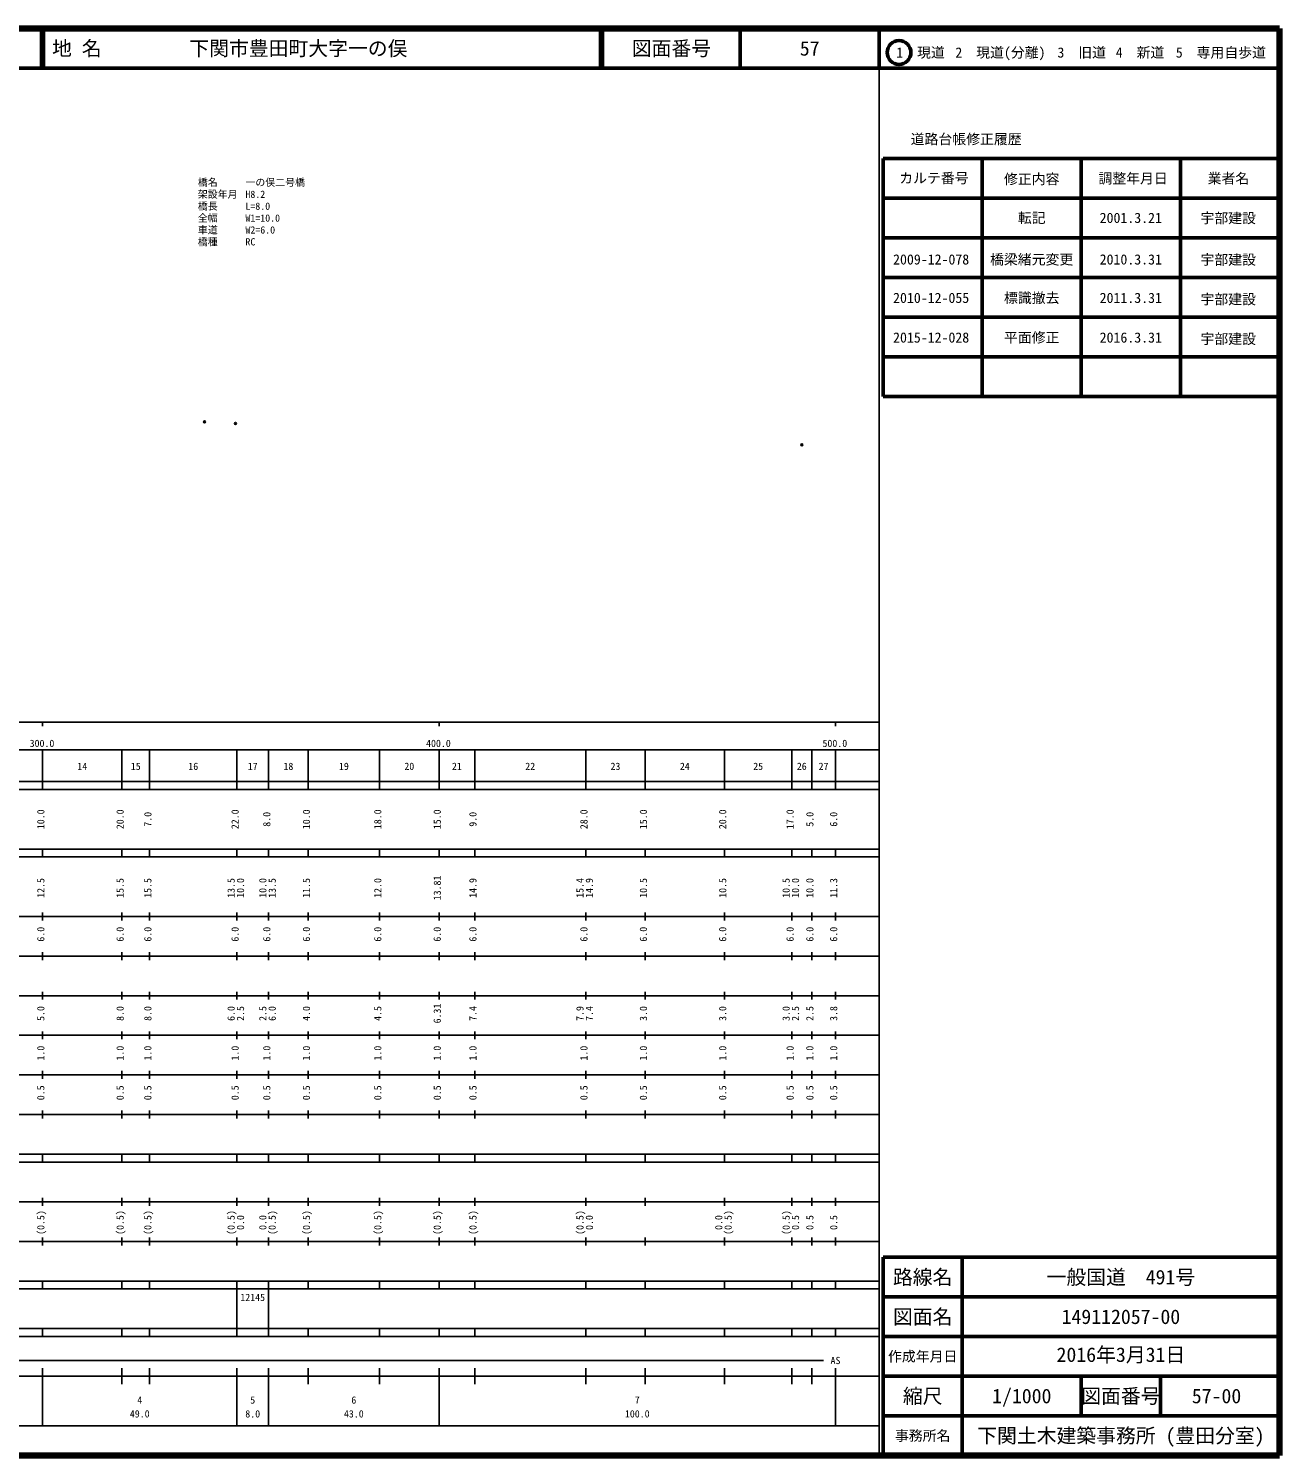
# Model space of a CAD drawing. Units: millimetres on the paper, with parts at other scales. Extents: x 40 to 680, y 20 to 380.
# Drawn here: x 364.4 to 680, y 20 to 380 of the extents above; entities that cross this region are included whole.
import ezdxf
from ezdxf.enums import TextEntityAlignment as Align

# ---------------------------------------------------------------- set-up
doc = ezdxf.new("R2010")
doc.units = ezdxf.units.MM
doc.header["$PDMODE"] = 32
doc.header["$PDSIZE"] = 0.5
for name, color, linetype in [('M-OTRS', 6, 'Continuous'), ('M-STR-HTXT', 7, 'Continuous'), ('M-TTL-TXT', 7, 'Continuous')]:
    doc.layers.add(name, color=color, linetype=linetype)
for name, color, linetype, lineweight in [('M-TTL', 2, 'Continuous', 140), ('M-TTL-BAND', 7, 'Continuous', 25), ('M-TTL-FRAM', 2, 'Continuous', 50), ('M-TTL-LINE', 7, 'Continuous', 50)]:
    doc.layers.add(name, color=color, linetype=linetype, lineweight=lineweight)
doc.styles.add('ＭＳ ゴシック', font='')
doc.styles.get('ＭＳ ゴシック').set_extended_font_data('MS Gothic')

msp = doc.modelspace()

# ---------------------------------------------------------------- linework, layer by layer
at = {"layer": 'M-OTRS'}
for p in [(408.848, 280.75), (416.633, 280.377), (559.524, 274.947)]:
    msp.add_point(p, dxfattribs=at)
at = {"layer": 'M-TTL'}
for p, q in [((680, 380), (40, 380)), ((680, 20), (680, 380)), ((40, 20), (680, 20))]:
    msp.add_line(p, q, dxfattribs=at)
at = {"layer": 'M-TTL-BAND'}
for p, q in [((579, 20), (579, 370)), ((40, 205), (579, 205)), ((368, 205), (368, 204)), ((468, 205), (468, 204)), ((568, 205), (568, 204)), ((68, 198), (579, 198)), ((368, 188), (368, 198)), ((388, 188), (388, 198)), ((395, 188), (395, 198)), ((417, 188), (417, 198)), ((425, 188), (425, 198)), ((435, 188), (435, 198)), ((453, 188), (453, 198)), ((468, 188), (468, 198)), ((477, 188), (477, 198)), ((505, 188), (505, 198)), ((520, 188), (520, 198)), ((540, 188), (540, 198)), ((557, 188), (557, 198)), ((562, 188), (562, 198)), ((568, 188), (568, 198)), ((40, 190), (579, 190)), ((40, 188), (579, 188)), ((40, 173), (579, 173)), ((368, 171), (368, 173)), ((388, 171), (388, 173)), ((395, 171), (395, 173)), ((417, 171), (417, 173)), ((425, 171), (425, 173)), ((435, 171), (435, 173)), ((453, 171), (453, 173)), ((468, 171), (468, 173)), ((477, 171), (477, 173)), ((505, 171), (505, 173)), ((520, 171), (520, 173)), ((540, 171), (540, 173)), ((557, 171), (557, 173)), ((562, 171), (562, 173)), ((568, 171), (568, 173)), ((40, 171), (579, 171)), ((40, 156), (579, 156)), ((368, 155), (368, 157)), ((388, 155), (388, 157)), ((395, 155), (395, 157)), ((417, 155), (417, 157)), ((425, 155), (425, 157)), ((435, 155), (435, 157)), ((453, 155), (453, 157)), ((468, 155), (468, 157)), ((477, 155), (477, 157)), ((505, 155), (505, 157)), ((520, 155), (520, 157)), ((540, 155), (540, 157)), ((557, 155), (557, 157)), ((562, 155), (562, 157)), ((568, 155), (568, 157)), ((46, 146), (579, 146)), ((368, 145), (368, 147)), ((388, 145), (388, 147)), ((395, 145), (395, 147)), ((417, 145), (417, 147)), ((425, 145), (425, 147)), ((435, 145), (435, 147)), ((453, 145), (453, 147)), ((468, 145), (468, 147)), ((477, 145), (477, 147)), ((505, 145), (505, 147)), ((520, 145), (520, 147)), ((540, 145), (540, 147)), ((557, 145), (557, 147)), ((562, 145), (562, 147)), ((568, 145), (568, 147)), ((368, 135), (368, 137)), ((388, 135), (388, 137)), ((395, 135), (395, 137)), ((417, 135), (417, 137)), ((425, 135), (425, 137)), ((435, 135), (435, 137)), ((453, 135), (453, 137)), ((468, 135), (468, 137)), ((477, 135), (477, 137)), ((505, 135), (505, 137)), ((520, 135), (520, 137)), ((540, 135), (540, 137)), ((557, 135), (557, 137)), ((562, 135), (562, 137)), ((568, 135), (568, 137)), ((52, 136), (579, 136)), ((46, 126), (579, 126)), ((368, 125), (368, 127)), ((388, 125), (388, 127)), ((395, 125), (395, 127)), ((417, 125), (417, 127)), ((425, 125), (425, 127)), ((435, 125), (435, 127)), ((453, 125), (453, 127)), ((468, 125), (468, 127)), ((477, 125), (477, 127)), ((505, 125), (505, 127)), ((520, 125), (520, 127)), ((540, 125), (540, 127)), ((557, 125), (557, 127)), ((562, 125), (562, 127)), ((568, 125), (568, 127)), ((52, 116), (579, 116)), ((368, 115), (368, 117)), ((388, 115), (388, 117)), ((395, 115), (395, 117)), ((417, 115), (417, 117)), ((425, 115), (425, 117)), ((435, 115), (435, 117)), ((453, 115), (453, 117)), ((468, 115), (468, 117)), ((477, 115), (477, 117)), ((505, 115), (505, 117)), ((520, 115), (520, 117)), ((540, 115), (540, 117)), ((557, 115), (557, 117)), ((562, 115), (562, 117)), ((568, 115), (568, 117)), ((46, 106), (579, 106)), ((368, 105), (368, 107)), ((388, 105), (388, 107)), ((395, 105), (395, 107)), ((417, 105), (417, 107)), ((425, 105), (425, 107)), ((435, 105), (435, 107)), ((453, 105), (453, 107)), ((468, 105), (468, 107)), ((477, 105), (477, 107)), ((505, 105), (505, 107)), ((520, 105), (520, 107)), ((540, 105), (540, 107)), ((557, 105), (557, 107)), ((562, 105), (562, 107)), ((568, 105), (568, 107)), ((40, 96), (579, 96)), ((40, 94), (579, 94)), ((368, 94), (368, 96)), ((388, 94), (388, 96)), ((395, 94), (395, 96)), ((417, 94), (417, 96)), ((425, 94), (425, 96)), ((435, 94), (435, 96)), ((453, 94), (453, 96)), ((468, 94), (468, 96)), ((477, 94), (477, 96)), ((505, 94), (505, 96)), ((520, 94), (520, 96)), ((540, 94), (540, 96)), ((557, 94), (557, 96)), ((562, 94), (562, 96)), ((568, 94), (568, 96)), ((49, 84), (579, 84)), ((368, 83), (368, 85)), ((388, 83), (388, 85)), ((395, 83), (395, 85)), ((417, 83), (417, 85)), ((425, 83), (425, 85)), ((435, 83), (435, 85)), ((453, 83), (453, 85)), ((468, 83), (468, 85)), ((477, 83), (477, 85)), ((505, 83), (505, 85)), ((520, 83), (520, 85)), ((540, 83), (540, 85)), ((557, 83), (557, 85)), ((562, 83), (562, 85)), ((568, 83), (568, 85)), ((40, 74), (579, 74)), ((368, 73), (368, 75)), ((388, 73), (388, 75)), ((395, 73), (395, 75)), ((417, 73), (417, 75)), ((425, 73), (425, 75)), ((435, 73), (435, 75)), ((453, 73), (453, 75)), ((468, 73), (468, 75)), ((477, 73), (477, 75)), ((505, 73), (505, 75)), ((520, 73), (520, 75)), ((540, 73), (540, 75)), ((557, 73), (557, 75)), ((562, 73), (562, 75)), ((568, 73), (568, 75)), ((40, 64), (579, 64)), ((40, 62), (579, 62)), ((368, 62), (368, 64)), ((388, 62), (388, 64)), ((395, 62), (395, 64)), ((417, 62), (417, 64)), ((417, 52), (417, 62)), ((425, 62), (425, 64)), ((425, 52), (425, 62)), ((435, 62), (435, 64)), ((453, 62), (453, 64)), ((468, 62), (468, 64)), ((477, 62), (477, 64)), ((505, 62), (505, 64)), ((520, 62), (520, 64)), ((540, 62), (540, 64)), ((557, 62), (557, 64)), ((562, 62), (562, 64)), ((568, 62), (568, 64)), ((40, 52), (579, 52)), ((368, 50), (368, 52)), ((388, 50), (388, 52)), ((395, 50), (395, 52)), ((417, 50), (417, 52)), ((425, 50), (425, 52)), ((435, 50), (435, 52)), ((453, 50), (453, 52)), ((468, 50), (468, 52)), ((477, 50), (477, 52)), ((505, 50), (505, 52)), ((520, 50), (520, 52)), ((540, 50), (540, 52)), ((557, 50), (557, 52)), ((562, 50), (562, 52)), ((568, 50), (568, 52)), ((40, 50), (579, 50)), ((71, 44), (565, 44)), ((40, 40), (579, 40)), ((368, 27.5), (368, 42)), ((388, 38), (388, 42)), ((395, 38), (395, 42)), ((417, 27.5), (417, 42)), ((425, 27.5), (425, 42)), ((435, 38), (435, 42)), ((453, 38), (453, 42)), ((468, 27.5), (468, 42)), ((477, 38), (477, 42)), ((505, 38), (505, 42)), ((520, 38), (520, 42)), ((540, 38), (540, 42)), ((557, 38), (557, 42)), ((562, 38), (562, 42)), ((568, 27.5), (568, 42)), ((68, 27.5), (579, 27.5))]:
    msp.add_line(p, q, dxfattribs=at)
at = {"layer": 'M-TTL-FRAM'}
for p, q in [((580, 347.197), (580, 287.197)), ((580, 347.197), (680, 347.197)), ((580, 287.197), (680, 287.197)), ((680, 70), (580, 70)), ((580, 70), (580, 20))]:
    msp.add_line(p, q, dxfattribs=at)
at = {"layer": 'M-TTL-LINE'}
for p, q in [((367.75, 380), (367.75, 370)), ((368.25, 380), (368.25, 370)), ((508.747, 380), (508.747, 370)), ((509.247, 380), (509.247, 370)), ((543.997, 380), (543.997, 370)), ((579, 380), (579, 370)), ((40, 370), (680, 370)), ((605, 347.197), (605, 287.197)), ((630, 347.197), (630, 287.197)), ((655, 347.197), (655, 287.197)), ((580, 337.197), (680, 337.197)), ((580, 327.197), (680, 327.197)), ((580, 317.197), (680, 317.197)), ((580, 307.197), (680, 307.197)), ((580, 297.197), (680, 297.197)), ((600, 70), (600, 20)), ((680, 60), (580, 60)), ((680, 50), (580, 50)), ((680, 40), (580, 40)), ((630, 40), (630, 30)), ((650, 40), (650, 30)), ((680, 30), (580, 30))]:
    msp.add_line(p, q, dxfattribs=at)
msp.add_circle((584.031, 373.958), 3, dxfattribs=at)

# ---------------------------------------------------------------- texts
at = {"layer": 'M-STR-HTXT', "style": 'ＭＳ ゴシック'}
for s, p in [('橋名', (407.162, 339.725)), ('一の俣二号橋', (419.162, 339.725)), ('架設年月', (407.162, 336.725)), ('H8.2', (419.162, 336.725)), ('橋長', (407.162, 333.725)), ('L=8.0', (419.162, 333.725)), ('全幅', (407.162, 330.725)), ('W1=10.0', (419.162, 330.725)), ('車道', (407.162, 327.725)), ('W2=6.0', (419.162, 327.725)), ('橋種', (407.162, 324.725)), ('RC', (419.162, 324.725))]:
    msp.add_text(s, height=1.833, dxfattribs=at).set_placement(p, align=Align.BOTTOM_LEFT)
at = {"layer": 'M-TTL-BAND', "style": 'ＭＳ ゴシック'}
for s, p in [('300.0', (367.844, 198.195)), ('400.0', (467.844, 198.195)), ('500.0', (567.844, 198.195)), ('14', (378, 192.405)), ('15', (391.5, 192.405)), ('16', (406, 192.405)), ('17', (421, 192.405)), ('18', (430, 192.405)), ('19', (444, 192.405)), ('20', (460.5, 192.405)), ('21', (472.5, 192.405)), ('22', (491, 192.405)), ('23', (512.5, 192.405)), ('24', (530, 192.405)), ('25', (548.5, 192.405)), ('26', (559.5, 192.405)), ('27', (565, 192.405)), ('AS', (568, 42.5)), ('4', (392.5, 32.523)), ('5', (421, 32.523)), ('6', (446.5, 32.523)), ('7', (518, 32.523)), ('49.0', (392.5, 29.033)), ('8.0', (421, 29.033)), ('43.0', (446.5, 29.033)), ('100.0', (518, 29.033))]:
    msp.add_text(s, height=1.833, dxfattribs=at).set_placement(p, align=Align.BOTTOM_CENTER)
for s, p in [('10.0', (369, 180.5)), ('20.0', (389, 180.5)), ('7.0', (396, 180.5)), ('22.0', (418, 180.5)), ('8.0', (426, 180.5)), ('10.0', (436, 180.5)), ('18.0', (454, 180.5)), ('15.0', (469, 180.5)), ('9.0', (478, 180.5)), ('28.0', (506, 180.5)), ('15.0', (521, 180.5)), ('20.0', (541, 180.5)), ('17.0', (558, 180.5)), ('5.0', (563, 180.5)), ('6.0', (569, 180.5)), ('13.81', (469, 163.174)), ('12.5', (369, 163.174)), ('15.5', (389, 163.174)), ('15.5', (396, 163.174)), ('13.5', (417, 163.174)), ('10.0', (419.37, 163.174)), ('10.0', (425, 163.174)), ('13.5', (427.37, 163.174)), ('11.5', (436, 163.174)), ('12.0', (454, 163.174)), ('14.9', (478, 163.174)), ('15.4', (505, 163.174)), ('14.9', (507.37, 163.174)), ('10.5', (521, 163.174)), ('10.5', (541, 163.174)), ('10.5', (557, 163.174)), ('10.0', (559.37, 163.174)), ('10.0', (563, 163.174)), ('11.3', (569, 163.174)), ('6.0', (369, 151.5)), ('6.0', (389, 151.5)), ('6.0', (396, 151.5)), ('6.0', (418, 151.5)), ('6.0', (426, 151.5)), ('6.0', (436, 151.5)), ('6.0', (454, 151.5)), ('6.0', (469, 151.5)), ('6.0', (478, 151.5)), ('6.0', (506, 151.5)), ('6.0', (521, 151.5)), ('6.0', (541, 151.5)), ('6.0', (558, 151.5)), ('6.0', (563, 151.5)), ('6.0', (569, 151.5)), ('5.0', (369, 131.5)), ('8.0', (389, 131.5)), ('8.0', (396, 131.5)), ('6.0', (417, 131.5)), ('2.5', (419.37, 131.5)), ('2.5', (425, 131.5)), ('6.0', (427.37, 131.5)), ('4.0', (436, 131.5)), ('4.5', (454, 131.5)), ('6.31', (469, 131.5)), ('7.4', (478, 131.5)), ('7.9', (505, 131.5)), ('7.4', (507.37, 131.5)), ('3.0', (521, 131.5)), ('3.0', (541, 131.5)), ('3.0', (557, 131.5)), ('2.5', (559.37, 131.5)), ('2.5', (563, 131.5)), ('3.8', (569, 131.5)), ('1.0', (369, 121.5)), ('1.0', (389, 121.5)), ('1.0', (396, 121.5)), ('1.0', (418, 121.5)), ('1.0', (426, 121.5)), ('1.0', (436, 121.5)), ('1.0', (454, 121.5)), ('1.0', (469, 121.5)), ('1.0', (478, 121.5)), ('1.0', (506, 121.5)), ('1.0', (521, 121.5)), ('1.0', (541, 121.5)), ('1.0', (558, 121.5)), ('1.0', (563, 121.5)), ('1.0', (569, 121.5)), ('0.5', (369, 111.5)), ('0.5', (389, 111.5)), ('0.5', (396, 111.5)), ('0.5', (418, 111.5)), ('0.5', (426, 111.5)), ('0.5', (436, 111.5)), ('0.5', (454, 111.5)), ('0.5', (469, 111.5)), ('0.5', (478, 111.5)), ('0.5', (506, 111.5)), ('0.5', (521, 111.5)), ('0.5', (541, 111.5)), ('0.5', (558, 111.5)), ('0.5', (563, 111.5)), ('0.5', (569, 111.5)), ('(0.5)', (369, 78.764)), ('(0.5)', (389, 78.764)), ('(0.5)', (396, 78.764)), ('(0.5)', (417, 78.764)), ('0.0', (419.37, 78.764)), ('0.0', (425, 78.764)), ('(0.5)', (427.37, 78.764)), ('(0.5)', (436, 78.764)), ('(0.5)', (454, 78.764)), ('(0.5)', (469, 78.764)), ('(0.5)', (478, 78.764)), ('(0.5)', (505, 78.764)), ('0.0', (507.37, 78.764)), ('0.0', (540, 78.764)), ('(0.5)', (542.37, 78.764)), ('(0.5)', (557, 78.764)), ('0.5', (559.37, 78.764)), ('0.5', (563, 78.764)), ('0.5', (569, 78.764))]:
    msp.add_text(s, height=1.833, rotation=90, dxfattribs=at).set_placement(p, align=Align.BOTTOM_CENTER)
msp.add_text('12145', height=1.833, dxfattribs=at).set_placement((417.875, 58.405), align=Align.BOTTOM_LEFT)
at = {"layer": 'M-TTL-TXT', "style": 'ＭＳ ゴシック'}
for s, p in [('地 名', (370.38, 375)), ('下関市豊田町大字一の俣', (405.024, 375))]:
    msp.add_text(s, height=3.666, dxfattribs=at).set_placement(p, align=Align.MIDDLE_LEFT)
for s, height, p in [('図面番号', 3.666, (526.622, 375)), ('57', 3.666, (561.497, 375)), ('1\u3000現道', 2.566, (589.448, 373.958)), ('2\u3000現道(分離)', 2.566, (609.619, 373.958)), ('3\u3000旧道', 2.566, (630.121, 373.958)), ('4\u3000新道', 2.566, (644.824, 373.958)), ('5\u3000専用自歩道', 2.566, (665.228, 373.958)), ('道路台帳修正履歴', 2.566, (600.968, 352.113)), ('カルテ番号', 2.566, (592.839, 342.277)), ('修正内容', 2.566, (617.509, 342.023)), ('調整年月日', 2.566, (643.089, 342.197)), ('業者名', 2.566, (667.134, 342.197)), ('転記', 2.566, (617.5, 332.245)), ('2001.3.21', 2.566, (642.5, 332.245)), ('宇部建設', 2.566, (667.077, 332.189)), ('2009-12-078', 2.566, (592.136, 321.75)), ('橋梁緒元変更', 2.566, (617.5, 321.75)), ('2010.3.31', 2.566, (642.5, 321.75)), ('宇部建設', 2.566, (667.077, 321.693)), ('宇部建設', 2.566, (667.077, 311.693)), ('宇部建設', 2.566, (667.077, 301.693)), ('路線名', 3.666, (590, 65)), ('路線名', 3.666, (590, 65)), ('一般国道\u3000491号', 3.666, (640, 65)), ('図面名', 3.666, (590, 55)), ('図面名', 3.666, (590, 55)), ('149112057-00', 3.666, (640, 55)), ('作成年月日', 2.566, (590, 45)), ('作成年月日', 2.566, (590, 45)), ('縮尺', 3.666, (590, 35)), ('縮尺', 3.666, (590, 35)), ('1/1000', 3.666, (615, 35)), ('図面番号', 3.666, (640, 35)), ('図面番号', 3.666, (640, 35)), ('57-00', 3.666, (664.125, 35)), ('事務所名', 2.566, (590, 25)), ('事務所名', 2.566, (590, 25)), ('下関土木建築事務所 (豊田分室)', 3.666, (640, 25))]:
    msp.add_text(s, height=height, dxfattribs=at).set_placement(p, align=Align.MIDDLE_CENTER)
for s, height, p in [('2010-12-055', 2.566, (592.136, 310)), ('標識撤去', 2.566, (617.5, 310)), ('2011.3.31', 2.566, (642.5, 310)), ('2015-12-028', 2.566, (592.136, 300)), ('平面修正', 2.566, (617.5, 300)), ('2016.3.31', 2.566, (642.5, 300)), ('2016年3月31日', 3.666, (640, 42.5))]:
    msp.add_text(s, height=height, dxfattribs=at).set_placement(p, align=Align.BOTTOM_CENTER)

doc.saveas('drawing.dxf')
